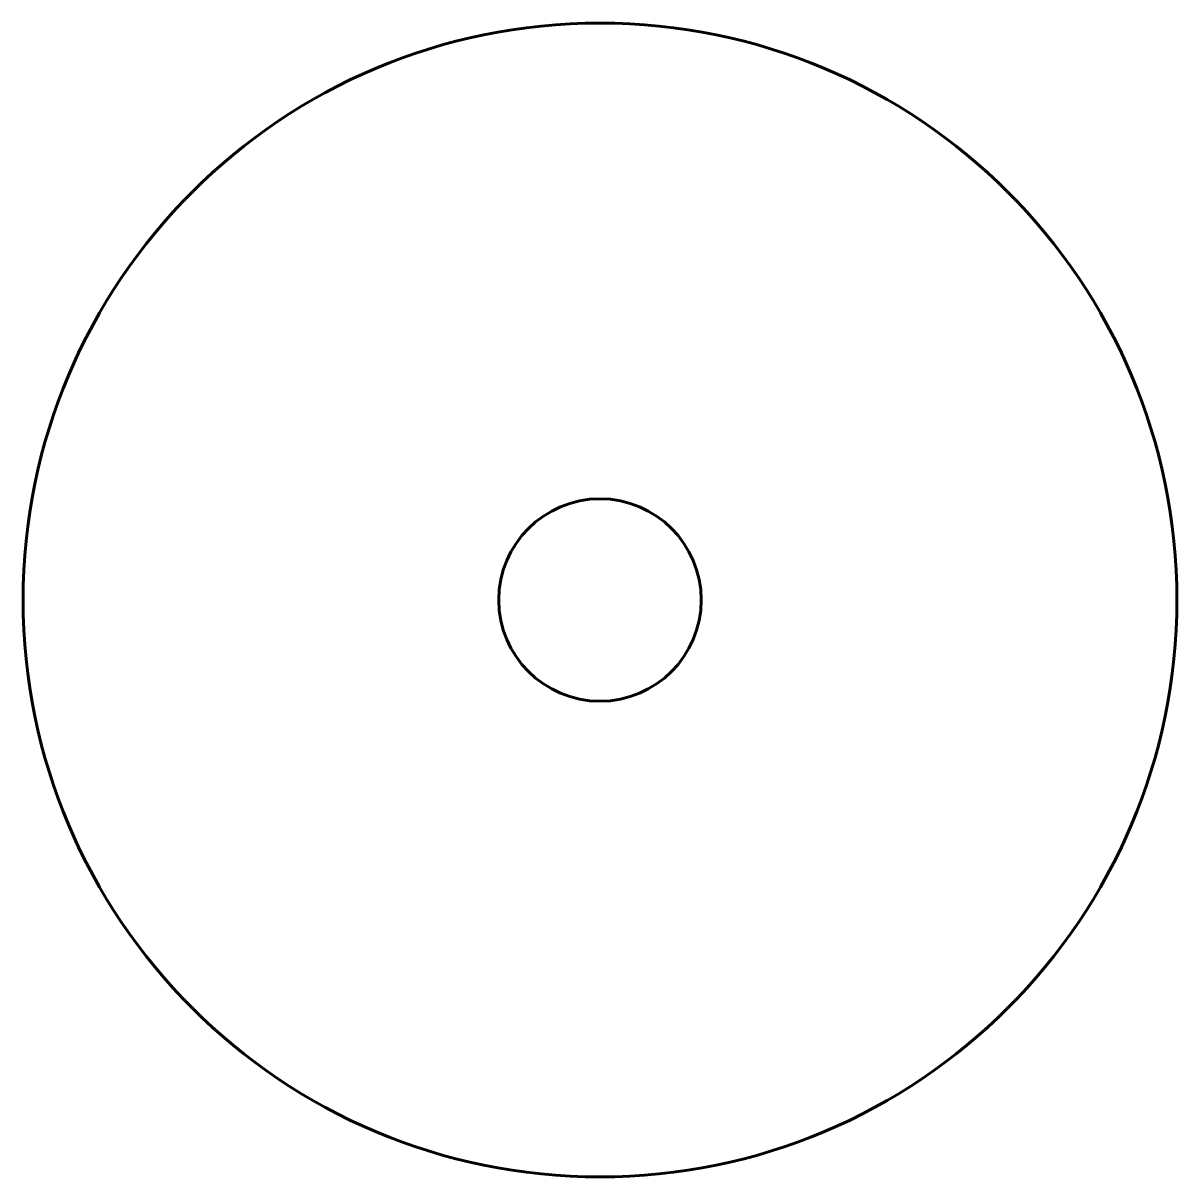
# Model space of a CAD drawing. Header units: millimetres. Extents: x -23.2 to 33.8, y -22.6 to 34.4.
import ezdxf

# ---------------------------------------------------------------- set-up
doc = ezdxf.new("R2010")
doc.units = ezdxf.units.MM
doc.linetypes.add('K5LT_BASIC', pattern=[0])
doc.layers.add('Системный слой', color=7, linetype='Continuous')

msp = doc.modelspace()

# ---------------------------------------------------------------- linework, layer by layer
at = {"layer": 'Системный слой', "color": 5, "linetype": 'K5LT_BASIC', "lineweight": 60, "true_color": 0x0000ff}
for radius in [28.5, 5]:
    msp.add_circle((5.335, 5.888), radius, dxfattribs=at)

doc.saveas('drawing.dxf')
